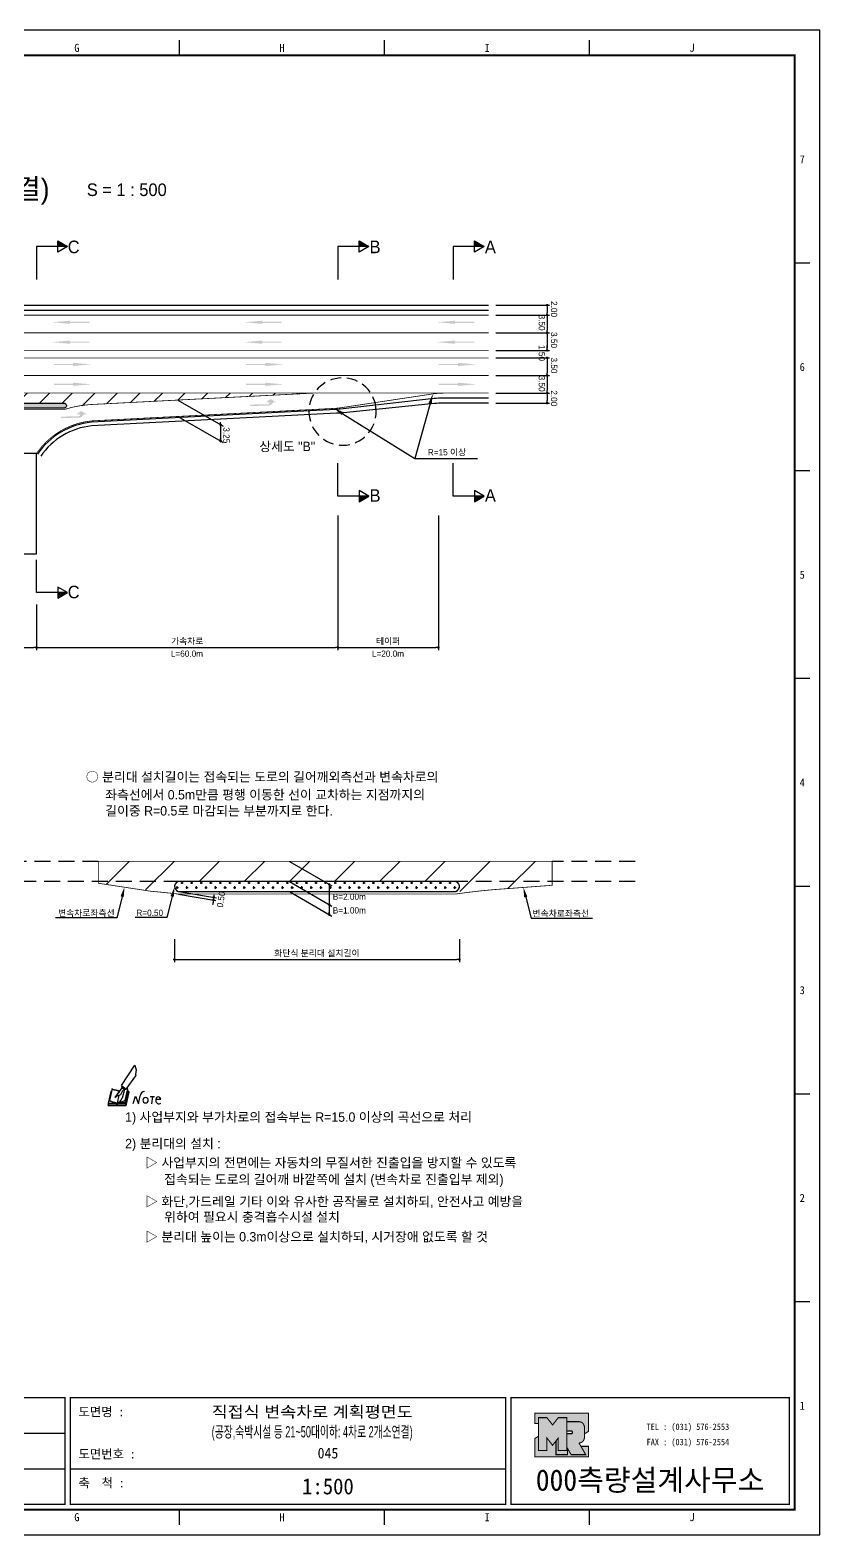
# Model space of a CAD drawing. Header units: millimetres. Extents: x 627 to 1050, y -33 to 266.
# Drawn here: x 893.1 to 1050.4, y -33.4 to 265.9 of the extents above; entities that cross this region are included whole.
import ezdxf
from ezdxf.enums import TextEntityAlignment as Align

# ---------------------------------------------------------------- set-up
doc = ezdxf.new("R2010")
doc.units = ezdxf.units.MM
doc.linetypes.add('HIDDEN', pattern=[9.525, 6.35, -3.175])
for name, color, linetype in [('CC-GSTR-0004', 4, 'Continuous'), ('CM-LANE-0030', 30, 'Continuous'), ('CZ-DIMT-0002', 7, 'Continuous'), ('CZ-LIN1-0007', 7, 'Continuous'), ('CZ-LIN2-0003', 3, 'Continuous'), ('CZ-LINE-0001', 7, 'Continuous'), ('CZ-TEXT-BOX0', 7, 'Continuous'), ('TITLE', 7, 'Continuous')]:
    doc.layers.add(name, color=color, linetype=linetype)
doc.styles.add('돋움', font='')
doc.styles.add('돋음체', font='')
doc.styles.get('돋움').set_extended_font_data('Dotum')
doc.styles.get('돋음체').set_extended_font_data('DotumChe')

# ---------------------------------------------------------------- blocks, each defined once
blk = doc.blocks.new('note')
for p, q in [((0.85, 3.5), (3.53, 7.57)), ((3.53, 7.57), (3.8, 6.64)), ((3.8, 6.64), (3.69, 5.72)), ((1, 3.1), (0.75, 2.77)), ((0.85, 3.5), (1.8, 2.79)), ((1, 3.4), (0.85, 3.21)), ((0.85, 3.21), (1.52, 2.71)), ((1.8, 2.79), (3.74, 5.46)), ((3.69, 5.72), (3.74, 5.46)), ((-1.24, 2.36), (-1.77, 0)), ((-1.77, 0), (1.77, 0)), ((-1.77, 0), (-1.77, -0.3)), ((-1.53, 0.52), (-1.55, 0.54)), ((-1.01, 2.9), (-1.53, 0.52)), ((-1.48, 0.48), (-1.53, 0.52)), ((-1.43, 0.44), (-1.48, 0.48)), ((-1.38, 0.41), (-1.43, 0.44)), ((-1.33, 0.4), (-1.38, 0.41)), ((-1.27, 0.37), (-1.33, 0.4)), ((-1.22, 0.35), (-1.27, 0.37)), ((-1.13, 2.36), (-1.24, 2.36)), ((-1.17, 0.33), (-1.22, 0.35)), ((-1.12, 0.32), (-1.17, 0.33)), ((-1.02, 0.25), (-1.12, 0.32)), ((-0.97, 0.22), (-1.02, 0.25)), ((-1, 2.9), (-1.01, 2.9)), ((-0.98, 2.85), (-1, 2.9)), ((-0.95, 2.8), (-0.98, 2.85)), ((-0.93, 0.21), (-0.97, 0.22)), ((-0.9, 2.75), (-0.95, 2.8)), ((-0.88, 0.19), (-0.93, 0.21)), ((-0.85, 2.72), (-0.9, 2.75)), ((-0.8, 0.18), (-0.88, 0.19)), ((-0.79, 2.69), (-0.85, 2.72)), ((-0.75, 0.17), (-0.8, 0.18)), ((-0.74, 2.68), (-0.79, 2.69)), ((-0.7, 0.16), (-0.75, 0.17)), ((-0.69, 2.65), (-0.74, 2.68)), ((-0.64, 0.15), (-0.7, 0.16)), ((-0.64, 2.65), (-0.69, 2.65)), ((-0.59, 2.63), (-0.64, 2.65)), ((-0.58, 0.14), (-0.64, 0.15)), ((-0.54, 2.62), (-0.59, 2.63)), ((-0.53, 0.13), (-0.58, 0.14)), ((-0.48, 2.61), (-0.54, 2.62)), ((-0.48, 0.12), (-0.53, 0.13)), ((-0.43, 2.61), (-0.48, 2.61)), ((-0.43, 0.11), (-0.48, 0.12)), ((0.75, 2.77), (-0.46, 1.16)), ((0.37, 2.24), (-0.46, 1.16)), ((-0.46, 1.16), (-0.08, 1.47)), ((-0.38, 2.59), (-0.43, 2.61)), ((-0.38, 0.08), (-0.43, 0.11)), ((-0.33, 2.59), (-0.38, 2.59)), ((-0.29, 0.06), (-0.38, 0.08)), ((-0.27, 2.58), (-0.33, 2.59)), ((-0.23, 0.05), (-0.29, 0.06)), ((-0.22, 2.57), (-0.27, 2.58)), ((-0.16, 0.04), (-0.23, 0.05)), ((-0.17, 2.56), (-0.22, 2.57)), ((-0.12, 2.55), (-0.17, 2.56)), ((-0.11, 0.03), (-0.16, 0.04)), ((-0.07, 2.53), (-0.12, 2.55)), ((-0.04, 0.02), (-0.11, 0.03)), ((-0.08, 1.47), (0.72, 1.75)), ((-0.01, 2.51), (-0.07, 2.53)), ((-0.05, -0.3), (-0.05, 0)), ((0, 0), (-0.04, 0.02)), ((0.04, 2.5), (-0.01, 2.51)), ((0.37, 1.63), (0, 0)), ((0, 0), (1.6, 0.53)), ((0, 0), (1.65, 0.18)), ((0, 0.01), (0.06, 0.04)), ((0, -0.3), (0, 0)), ((0.09, 2.48), (0.04, 2.5)), ((0.05, -0.3), (0.05, 0)), ((0.06, 0.04), (0.11, 0.07)), ((0.14, 2.48), (0.09, 2.48)), ((0.11, 0.07), (0.16, 0.09)), ((0.2, 2.47), (0.14, 2.48)), ((0.16, 0.09), (0.21, 0.12)), ((0.26, 2.43), (0.18, 2.46)), ((0.21, 0.12), (0.27, 0.14)), ((0.34, 2.4), (0.26, 2.43)), ((0.27, 0.14), (0.36, 0.19)), ((0.45, 2.37), (0.34, 2.4)), ((0.36, 0.19), (0.41, 0.22)), ((0.41, 0.22), (0.46, 0.27)), ((0.46, 0.27), (0.51, 0.3)), ((0.51, 0.3), (0.56, 0.34)), ((0.56, 0.34), (0.6, 0.4)), ((0.6, 0.4), (0.64, 0.45)), ((0.64, 0.45), (0.67, 0.51)), ((0.67, 0.51), (0.74, 0.58)), ((0.72, 1.75), (1.16, 2.53)), ((0.74, 0.58), (0.79, 0.63)), ((0.79, 0.63), (0.83, 0.68)), ((0.83, 0.68), (0.86, 0.73)), ((0.86, 0.73), (0.89, 0.79)), ((0.89, 0.84), (0.92, 0.89)), ((0.89, 0.79), (0.89, 0.84)), ((0.92, 0.89), (0.96, 0.95)), ((0.96, 0.95), (1.01, 0.97)), ((1.47, 2.74), (1.01, 0.97)), ((1.16, 2.53), (1.37, 2.82)), ((2.13, 2.84), (1.44, 2.63)), ((1.52, 2.71), (1.66, 2.9)), ((1.6, 0.53), (2.13, 2.84)), ((1.65, 0.18), (2.19, 2.48)), ((1.77, 0), (2.3, 2.36)), ((1.77, -0.3), (2.3, 2.07)), ((1.77, -0.38), (2.3, 1.99)), ((1.77, -0.44), (2.3, 1.93)), ((1.77, 0), (1.77, -0.3)), ((2.19, 2.48), (2.04, 2.47)), ((2.3, 2.36), (2.16, 2.36)), ((2.3, 2.36), (2.3, 2.07)), ((3.21, -0.08), (3.68, 1.4)), ((3.68, 1.4), (4.26, -0.14)), ((4.26, -0.14), (4.56, 1.44)), ((6.55, 1.34), (7.46, 1.34)), ((7.01, 1.34), (6.87, -0.11)), ((7.71, 0.77), (7.71, 0.55)), ((7.71, 0.77), (8.67, 0.77)), ((-1.77, -0.3), (1.77, -0.3)), ((-1.77, -0.43), (-1.77, -0.3)), ((-1.77, -0.37), (1.77, -0.37)), ((-1.77, -0.43), (1.77, -0.43))]:
    blk.add_line(p, q)
for centre, major_axis, start_param, end_param in [((0.4, 2.31), (0.0702, 0.0702), 3.283946, 6.425539), ((5.68, 1.23), (-0.806, 0.806), -0.591174, 0.597824), ((5.66, 0.58), (-0.378, 0.378), 3.926991, 10.210176), ((8.3, 0.49), (0.422, 0.422), 2.265602, 4.634911), ((8.19, 0.77), (-0.342, 0.342), 3.926991, 7.068583)]:
    blk.add_ellipse(centre, major_axis=major_axis, ratio=1, start_param=start_param, end_param=end_param)
blk = doc.blocks.new('_Dot')
at = {"color": 0, "linetype": 'ByBlock', "lineweight": -2}
blk.add_line((-0.5, 0), (-1, 0), dxfattribs=at)
at = {"color": 0, "linetype": 'ByBlock', "const_width": 0.5}
blk.add_lwpolyline([(-0.25, 0, 1), (0.25, 0, 1)], format="xyb", close=True, dxfattribs=at)

msp = doc.modelspace()

# ---------------------------------------------------------------- hatches: boundary and pattern name
at = {"layer": 'CM-LANE-0030'}
h = msp.add_hatch(dxfattribs=at)
h.set_pattern_fill('ANSI31', color=256, style=0)
h.set_pattern_definition([(45, (-356.1672, -22.2704), (-2.245064, 2.245064), [])])
h.paths.add_polyline_path([(727.3, 193.71), (744.87, 192.1, -0.062108), (749.17, 190.71), (750.29, 190.71, 0.001633), (750.18, 190.77, -0.783474), (750.41, 191.71), (899.88, 191.71, -0.830663), (900.06, 190.75, 0.001236), (899.98, 190.71), (901.49, 190.71, -0.050333), (905.09, 191.43), (949.5, 193.71)])
at = {"layer": 'CZ-LIN1-0007'}
for points in [[(901.1, 208.12), (901.1, 207.9), (904.93, 207.9), (904.93, 207.69), (901.1, 207.69), (901.1, 207.48), (897.45, 207.8)], [(939.38, 208.12), (939.38, 207.9), (943.2, 207.9), (943.2, 207.69), (939.38, 207.69), (939.38, 207.48), (935.73, 207.8)], [(977.74, 208.12), (977.74, 207.9), (981.56, 207.9), (981.56, 207.69), (977.74, 207.69), (977.74, 207.48), (974.09, 207.8)], [(901.1, 204.16), (901.1, 203.95), (904.93, 203.95), (904.93, 203.73), (901.1, 203.73), (901.1, 203.52), (897.45, 203.84)], [(939.38, 204.16), (939.38, 203.95), (943.2, 203.95), (943.2, 203.73), (939.38, 203.73), (939.38, 203.52), (935.73, 203.84)], [(977.74, 204.16), (977.74, 203.95), (981.56, 203.95), (981.56, 203.73), (977.74, 203.73), (977.74, 203.52), (974.09, 203.84)], [(901.71, 199.74), (901.71, 199.53), (897.89, 199.53), (897.89, 199.31), (901.71, 199.31), (901.71, 199.1), (905.36, 199.42)], [(939.98, 199.74), (939.98, 199.53), (936.16, 199.53), (936.16, 199.31), (939.98, 199.31), (939.98, 199.1), (943.63, 199.42)], [(978.35, 199.74), (978.35, 199.53), (974.52, 199.53), (974.52, 199.31), (978.35, 199.31), (978.35, 199.1), (982, 199.42)], [(901.71, 195.78), (901.71, 195.57), (897.89, 195.57), (897.89, 195.35), (901.71, 195.35), (901.71, 195.14), (905.36, 195.46)], [(939.98, 195.78), (939.98, 195.57), (936.16, 195.57), (936.16, 195.35), (939.98, 195.35), (939.98, 195.14), (943.63, 195.46)], [(978.35, 195.78), (978.35, 195.57), (974.52, 195.57), (974.52, 195.35), (978.35, 195.35), (978.35, 195.14), (982, 195.46)], [(940.54, 191.19, 0.267976), (941.56, 191.87), (942.19, 191.87), (941.02, 192.53), (940.08, 191.88), (940.77, 191.88, -0.504994), (940.46, 191.46), (937, 191.44), (937, 191.17)], [(902.83, 188.8, 0.267976), (903.85, 189.49), (904.48, 189.49), (903.31, 190.14), (902.37, 189.49), (903.06, 189.49, -0.504994), (902.75, 189.07), (899.29, 189.05), (899.29, 188.78)]]:
    msp.add_hatch(color=256, dxfattribs=at).paths.add_polyline_path(points)
at = {"layer": 'CZ-LIN2-0003'}
h = msp.add_hatch(dxfattribs=at)
h.set_pattern_fill('CROSS', color=256, scale=0.075, style=0)
h.set_pattern_definition([(0, (-356.1672, -22.27044), (0.47625, 0.47625), [0.238125, -0.714375]), (90, (-356.04813, -22.3895), (-0.47625, 0.47625), [0.238125, -0.714375])])
h.paths.add_polyline_path([(899.88, 191.71), (750.41, 191.71, 0.783474), (750.18, 190.77, -0.001633), (750.29, 190.71), (899.98, 190.71, -0.001236), (900.06, 190.75, 0.830663)])
h = msp.add_hatch(dxfattribs=at)
h.set_pattern_fill('CROSS', color=256, scale=0.15, style=0)
h.set_pattern_definition([(0, (-1420.925, 550.6426), (0.9525, 0.9525), [0.47625, -1.42875]), (90, (-1420.68685, 550.4045), (-0.9525, 0.9525), [0.47625, -1.42875])])
h.paths.add_polyline_path([(922.92, 96.54, 0.868933), (922.64, 94.58, -0.000934), (922.78, 94.54), (977.78, 94.54, -0.000934), (977.91, 94.58, 0.868933), (977.63, 96.54)])
at = {"layer": 'CZ-LINE-0001'}
for points in [[(898.67, 223.98), (898.67, 222.88), (900.58, 222.88)], [(958.67, 223.98), (958.67, 222.88), (960.58, 222.88)], [(981.63, 223.98), (981.63, 222.88), (983.54, 222.88)], [(960.58, 173.21), (958.67, 173.21), (958.67, 172.11)], [(983.54, 173.21), (981.63, 173.21), (981.63, 172.11)], [(900.58, 154.01), (898.67, 154.01), (898.67, 152.91)]]:
    msp.add_hatch(color=256, dxfattribs=at).paths.add_polyline_path(points)
at = {"layer": 'TITLE', "ltscale": 150}
h = msp.add_hatch(color=8, dxfattribs=at)
edge = h.paths.add_edge_path()
edge.add_line((1004.31, -9.21), (993.64, -9.21))
edge.add_line((993.64, -9.21), (993.64, -11.29))
edge.add_line((993.64, -11.29), (994.35, -11.29))
edge.add_line((994.35, -11.29), (994.35, -10.12))
edge.add_line((994.35, -10.12), (996.04, -10.12))
edge.add_line((996.04, -10.12), (997.17, -11.57))
edge.add_line((997.17, -11.57), (998.3, -10.12))
edge.add_line((998.3, -10.12), (999.99, -10.12))
edge.add_line((999.99, -10.12), (999.99, -10.92))
edge.add_line((999.99, -10.92), (1002.43, -10.92))
edge.add_arc((1002.43, -11.99), 1.07, 0, 90, ccw=False)
edge.add_line((1003.5, -11.99), (1003.5, -13.35))
edge.add_line((1003.5, -13.35), (1004.31, -12.85))
edge.add_line((1004.31, -12.85), (1004.31, -9.21))
h.paths.add_polyline_path([(997.85, -14.74), (997.17, -15.62), (996.04, -14.17), (996.04, -16.68), (994.35, -16.68), (994.35, -13.83), (993.64, -14.27), (993.64, -17.9), (1004.31, -17.9), (1004.31, -15.82), (1002.81, -15.82), (1003.77, -17.48), (1000.86, -17.48), (1000.16, -16.27), (1000.16, -17.48), (997.85, -17.48)])
msp.add_hatch(color=5, dxfattribs=at).paths.add_polyline_path([(999.99, -10.12), (998.3, -10.12), (997.17, -11.57), (996.04, -10.12), (994.35, -10.12), (994.35, -16.68), (996.04, -16.68), (996.04, -14.17), (997.17, -15.62), (998.3, -14.17), (998.3, -16.68), (999.99, -16.68)])
h = msp.add_hatch(color=161, dxfattribs=at)
edge = h.paths.add_edge_path()
edge.add_arc((1002.43, -11.99), 1.07, 360, 450)
edge.add_line((1002.43, -10.92), (999.99, -10.92))
edge.add_line((999.99, -10.92), (999.99, -12.77))
edge.add_line((999.99, -12.77), (1000.98, -12.77))
edge.add_arc((1000.98, -12.88), 0.113, 0, 90, ccw=False)
edge.add_line((1001.1, -12.88), (1001.1, -13.19))
edge.add_arc((1000.98, -13.19), 0.113, 270, 360, ccw=False)
edge.add_line((1000.98, -13.31), (999.99, -13.31))
edge.add_line((999.99, -13.31), (999.99, -16.68))
edge.add_line((999.99, -16.68), (998.3, -16.68))
edge.add_line((998.3, -16.68), (998.3, -14.17))
edge.add_line((998.3, -14.17), (997.85, -14.74))
edge.add_line((997.85, -14.74), (997.85, -17.48))
edge.add_line((997.85, -17.48), (1000.16, -17.48))
edge.add_line((1000.16, -17.48), (1000.16, -16.27))
edge.add_line((1000.16, -16.27), (1000.86, -17.48))
edge.add_line((1000.86, -17.48), (1003.77, -17.48))
edge.add_line((1003.77, -17.48), (1002.43, -15.16))
edge.add_arc((1002.43, -14.09), 1.07, 270, 360)
edge.add_line((1003.5, -14.09), (1003.5, -11.99))

# ---------------------------------------------------------------- linework, layer by layer
at = {"color": 0, "linetype": 'ByBlock', "lineweight": -2}
for p, q in [((996.08, 210.96), (996.08, 210.71)), ((996.08, 209.46), (996.08, 209.71)), ((996.08, 208.96), (996.08, 208.71)), ((996.08, 205.96), (996.08, 206.21)), ((996.08, 205.46), (996.08, 205.21)), ((996.08, 202.46), (996.08, 202.71)), ((996.08, 202.46), (996.08, 202.71)), ((996.08, 200.46), (996.08, 200.21)), ((996.08, 200.46), (996.08, 200.21)), ((996.08, 197.46), (996.08, 197.71)), ((996.08, 196.96), (996.08, 196.71)), ((996.08, 193.96), (996.08, 194.21)), ((996.08, 193.46), (996.08, 193.21)), ((996.08, 191.96), (996.08, 192.21)), ((931.09, 187.67), (931.09, 187.92)), ((931.09, 187.17), (931.09, 186.92)), ((931.09, 184.42), (931.09, 184.67)), ((929.78, 93.63), (929.82, 93.87)), ((952.71, 95.71), (952.71, 95.46)), ((929.61, 92.64), (929.57, 92.39)), ((952.71, 91.71), (952.71, 91.46)), ((952.71, 90.21), (952.71, 90.46))]:
    msp.add_line(p, q, dxfattribs=at)
at = {"color": 0, "linetype": 'ByBlock', "const_width": 0.25}
for points in [[(996.08, 211.09, 1), (996.08, 211.34, 1)], [(996.08, 209.34, 1), (996.08, 209.09, 1)], [(996.08, 209.09, 1), (996.08, 209.34, 1)], [(996.08, 205.84, 1), (996.08, 205.59, 1)], [(996.08, 205.59, 1), (996.08, 205.84, 1)], [(996.08, 202.34, 1), (996.08, 202.09, 1)], [(996.08, 202.34, 1), (996.08, 202.09, 1)], [(996.08, 200.59, 1), (996.08, 200.84, 1)], [(996.08, 200.59, 1), (996.08, 200.84, 1)], [(996.08, 197.34, 1), (996.08, 197.09, 1)], [(996.08, 197.09, 1), (996.08, 197.34, 1)], [(996.08, 193.59, 1), (996.08, 193.84, 1)], [(996.08, 193.84, 1), (996.08, 193.59, 1)], [(996.08, 191.84, 1), (996.08, 191.59, 1)], [(931.09, 187.3, 1), (931.09, 187.55, 1)], [(931.09, 187.55, 1), (931.09, 187.3, 1)], [(931.09, 184.3, 1), (931.09, 184.05, 1)], [(952.71, 95.83, 1), (952.71, 96.08, 1)], [(929.63, 92.76, 1), (929.67, 93.01, 1)], [(929.76, 93.5, 1), (929.71, 93.26, 1)], [(952.71, 91.83, 1), (952.71, 92.08, 1)], [(952.71, 90.08, 1), (952.71, 89.83, 1)]]:
    msp.add_lwpolyline(points, format="xyb", close=True, dxfattribs=at)
at = {"layer": 'CC-GSTR-0004'}
for points in [[(704.43, 211.21), (984.43, 211.21)], [(704.43, 210.21), (984.43, 210.21)]]:
    msp.add_lwpolyline(points, dxfattribs=at)
for points in [[(984.43, 192.71), (975.28, 192.71, 0.028028), (973.6, 192.62), (954.9, 190.51), (954.9, 190.51, -0.015157), (953.99, 190.44), (953.99, 190.44), (905.35, 187.93, 0.221504), (894.64, 181.57)], [(984.43, 191.71), (975.18, 191.71, 0.02497), (973.69, 191.64), (954.85, 189.75, -0.0121), (954.12, 189.69), (905.41, 187.19, 0.221166), (895.26, 181.15)]]:
    msp.add_lwpolyline(points, format="xyb", dxfattribs=at)
at = {"layer": 'CM-LANE-0030'}
for p, q in [((908.29, 95.98), (912.85, 100.54)), ((916.15, 94.86), (921.83, 100.54)), ((926.81, 96.54), (930.81, 100.54)), ((935.79, 96.54), (939.79, 100.54)), ((944.77, 96.54), (948.77, 100.54)), ((953.75, 96.54), (957.75, 100.54)), ((962.73, 96.54), (966.73, 100.54)), ((971.71, 96.54), (975.71, 100.54)), ((978.69, 94.54), (984.69, 100.54)), ((988.27, 95.14), (993.67, 100.54))]:
    msp.add_line(p, q, dxfattribs=at)
at = {"layer": 'CM-LANE-0030', "const_width": 0.15}
for points in [[(704.43, 202.21), (984.43, 202.21)], [(704.43, 200.71), (984.43, 200.71)]]:
    msp.add_lwpolyline(points, dxfattribs=at)
for points in [[(744.87, 192.1), (727.3, 193.71), (949.5, 193.71), (905.09, 191.43, 0.059897), (899.98, 190.46), (750.29, 190.46, 0.073871)], [(997.08, 100.54), (997.08, 95.79), (985.62, 94.94, 0.016429), (977.78, 94.04), (922.78, 94.04, 0.006448), (917.18, 94.61), (906.73, 96.2), (906.73, 100.54)]]:
    msp.add_lwpolyline(points, format="xyb", close=True, dxfattribs=at)
at = {"layer": 'CZ-LIN1-0007', "const_width": 0.15}
msp.add_lwpolyline([(704.43, 209.21), (984.43, 209.21)], dxfattribs=at)
at = {"layer": 'CZ-LIN1-0007', "linetype": 'HIDDEN', "const_width": 0.15}
for points in [[(704.43, 205.71), (984.43, 205.71)], [(704.43, 197.21), (984.43, 197.21)], [(949.5, 193.71), (975.55, 193.71)]]:
    msp.add_lwpolyline(points, dxfattribs=at)
at = {"layer": 'CZ-LIN1-0007', "const_width": 0.15}
msp.add_lwpolyline([(984.43, 193.71), (975.55, 193.71, 0.03724), (973.33, 193.55), (955.16, 190.82), (955.16, 190.82, -0.024362), (953.7, 190.67), (953.7, 190.67), (905.33, 188.18), (905.33, 188.18, 0.22161), (894.43, 181.71)], format="xyb", dxfattribs=at)
at = {"layer": 'CZ-LIN2-0003'}
for points in [[(750.18, 190.77, -0.783474), (750.41, 191.71), (899.88, 191.71, -0.830663), (900.06, 190.75, 0.001236), (899.98, 190.71), (750.29, 190.71, 0.001633)], [(977.78, 94.54, -0.000934), (977.91, 94.58, 0.868933), (977.63, 96.54), (922.92, 96.54, 0.868933), (922.64, 94.58, -0.000934), (922.78, 94.54)]]:
    msp.add_lwpolyline(points, format="xyb", close=True, dxfattribs=at)
msp.add_lwpolyline([(894.43, 181.71), (864.43, 181.71), (864.43, 161.71), (894.43, 161.71)], close=True, dxfattribs=at)
at = {"layer": 'CZ-LINE-0001'}
for p, q in [((900.58, 222.88), (894.43, 222.88)), ((894.43, 222.88), (894.43, 216.34)), ((898.67, 221.78), (898.67, 223.98)), ((898.67, 223.98), (900.58, 222.88)), ((900.58, 222.88), (898.67, 221.78)), ((960.58, 222.88), (954.43, 222.88)), ((954.43, 222.88), (954.43, 216.34)), ((958.67, 221.78), (958.67, 223.98)), ((958.67, 223.98), (960.58, 222.88)), ((960.58, 222.88), (958.67, 221.78)), ((983.54, 222.88), (977.39, 222.88)), ((977.39, 222.88), (977.39, 216.34)), ((981.63, 221.78), (981.63, 223.98)), ((981.63, 223.98), (983.54, 222.88)), ((983.54, 222.88), (981.63, 221.78)), ((985.86, 211.21), (996.58, 211.21)), ((996.08, 210.71), (996.08, 209.71)), ((985.86, 209.21), (996.58, 209.21)), ((985.86, 209.21), (996.58, 209.21)), ((996.08, 208.71), (996.08, 206.21)), ((985.86, 205.71), (996.58, 205.71)), ((985.86, 205.71), (996.58, 205.71)), ((996.08, 205.21), (996.08, 202.71)), ((985.86, 202.21), (996.58, 202.21)), ((985.86, 202.21), (996.58, 202.21)), ((985.86, 200.71), (996.58, 200.71)), ((985.86, 200.71), (996.58, 200.71)), ((996.08, 202.71), (996.08, 203.21)), ((996.08, 200.21), (996.08, 197.71)), ((996.08, 200.21), (996.08, 199.71)), ((985.86, 197.21), (996.58, 197.21)), ((985.86, 197.21), (996.58, 197.21)), ((996.08, 196.71), (996.08, 194.21)), ((922.59, 192.33), (931.59, 187.13)), ((985.86, 193.71), (996.58, 193.71)), ((985.86, 193.71), (996.58, 193.71)), ((985.86, 191.71), (996.58, 191.71)), ((996.08, 193.21), (996.08, 192.21)), ((922.59, 189.08), (931.59, 183.88)), ((931.09, 186.92), (931.09, 183.92)), ((954.43, 173.21), (954.43, 179.75)), ((969.73, 180.68), (982.23, 180.68)), ((977.39, 173.21), (977.39, 179.75)), ((960.58, 173.21), (958.67, 174.31)), ((958.67, 174.31), (958.67, 172.11)), ((983.54, 173.21), (981.63, 174.31)), ((981.63, 174.31), (981.63, 172.11)), ((960.58, 173.21), (954.43, 173.21)), ((958.67, 172.11), (960.58, 173.21)), ((983.54, 173.21), (977.39, 173.21)), ((981.63, 172.11), (983.54, 173.21)), ((954.43, 169.38), (954.43, 142.6)), ((954.43, 169.38), (954.43, 142.6)), ((974.43, 169.38), (974.43, 142.6)), ((894.43, 154.01), (894.43, 160.55)), ((900.58, 154.01), (894.43, 154.01)), ((900.58, 154.01), (898.67, 155.11)), ((898.67, 155.11), (898.67, 152.91)), ((898.67, 152.91), (900.58, 154.01)), ((894.43, 151.65), (894.43, 142.6)), ((894.43, 151.65), (894.43, 142.6)), ((864.93, 143.1), (893.93, 143.1)), ((894.93, 143.1), (953.93, 143.1)), ((954.93, 143.1), (973.93, 143.1)), ((944.77, 100.54), (953.21, 95.67)), ((944.77, 96.54), (953.21, 91.67)), ((952.71, 95.96), (952.71, 89.96)), ((922.69, 94.05), (930.15, 92.8)), ((922.78, 94.54), (930.23, 93.3)), ((944.77, 94.54), (953.21, 89.67)), ((929.57, 92.39), (929.49, 91.9)), ((921.87, 85.06), (921.87, 80.52)), ((978.63, 85.06), (978.63, 80.52)), ((922.37, 81.02), (978.13, 81.02))]:
    msp.add_line(p, q, dxfattribs=at)
at = {"layer": 'CZ-LINE-0001', "linetype": 'HIDDEN', "ltscale": 0.35}
msp.add_line((962.01, 190.83), (962.01, 190.83), dxfattribs=at)
at = {"layer": 'CZ-LINE-0001', "linetype": 'HIDDEN', "ltscale": 0.5}
for p, q in [((906.73, 100.54), (890.2, 100.54)), ((1013.61, 100.54), (997.08, 100.54)), ((922.92, 96.54), (890.2, 96.54)), ((1013.61, 96.54), (977.63, 96.54))]:
    msp.add_line(p, q, dxfattribs=at)
at = {"layer": 'CZ-LINE-0001'}
for points in [[(972.79, 191.62), (969.73, 180.68)], [(955.4, 189.62), (969.73, 180.68)], [(911.47, 93.52), (910.42, 89.34), (898.19, 89.34)], [(921.43, 93.56), (920.38, 89.38), (914.04, 89.38)]]:
    msp.add_lwpolyline(points, dxfattribs=at)
at = {"layer": 'CZ-LINE-0001', "extrusion": (0, 0, -1)}
msp.add_lwpolyline([(-991.84, 93.43), (-992.89, 89.25), (-1005.12, 89.25)], dxfattribs=at)
at = {"layer": 'CZ-LINE-0001', "linetype": 'HIDDEN', "ltscale": 0.35}
msp.add_arc((955.36, 190.04), 6.7, 6.7667, 6.749, dxfattribs=at)
at = {"layer": 'CZ-LINE-0001'}
for points in [[(972.47, 191.71), (973.33, 193.55), (973.11, 191.53)], [(955.22, 189.33), (953.7, 190.67), (955.58, 189.9)], [(911.15, 93.6), (911.96, 95.46), (911.79, 93.44)], [(921.11, 93.64), (921.92, 95.5), (921.75, 93.47)]]:
    msp.add_solid(points, dxfattribs=at)
at = {"layer": 'CZ-LINE-0001', "extrusion": (0, 0, -1)}
msp.add_solid([(-992.16, 93.51), (-991.35, 95.37), (-991.52, 93.35)], dxfattribs=at)
at = {"layer": 'TITLE', "color": 7, "linetype": 'Continuous'}
for p, q in [((922.88, 260.89), (922.88, 263.91)), ((963.71, 260.89), (963.71, 263.91)), ((1004.53, 260.89), (1004.53, 263.91)), ((1048.38, 219.56), (1045.36, 219.56)), ((1048.38, 178.23), (1045.36, 178.23)), ((1048.38, 136.9), (1045.36, 136.9)), ((1048.38, 95.58), (1045.36, 95.58)), ((1048.38, 54.25), (1045.36, 54.25)), ((1048.38, 12.92), (1045.36, 12.92)), ((922.88, -31.43), (922.88, -28.41)), ((963.71, -31.43), (963.71, -28.41)), ((1004.53, -31.43), (1004.53, -28.41))]:
    msp.add_line(p, q, dxfattribs=at)
at = {"layer": 'TITLE', "ltscale": 150}
for p, q in [((813.51, -13.2), (900.12, -13.2)), ((813.51, -20.28), (900.12, -20.28)), ((901.19, -20.28), (987.8, -20.28))]:
    msp.add_line(p, q, dxfattribs=at)
at = {"layer": 'TITLE'}
msp.add_line((1045.47, -28.41), (636.61, -28.41), dxfattribs=at)
msp.add_lwpolyline([(627.03, -33.45), (1050.39, -33.45), (1050.39, 265.93), (627.03, 265.93)], close=True, dxfattribs=at)
at = {"layer": 'TITLE', "linetype": 'Continuous', "const_width": 0.403}
msp.add_lwpolyline([(637.11, -28.41), (637.11, 260.89), (1045.36, 260.89), (1045.36, -28.41)], close=True, dxfattribs=at)
at = {"layer": 'TITLE', "ltscale": 150}
for points, const_width in [([(900.12, -27.35), (813.51, -27.35), (813.51, -6.13), (900.12, -6.13)], 0.265), ([(901.19, -6.13), (987.8, -6.13), (987.8, -27.35), (901.19, -27.35)], 0.265), ([(1044.3, -6.13), (1044.3, -27.35), (988.86, -27.35), (988.86, -6.13), (1044.3, -6.13)], 0.265), ([(999.99, -10.12), (998.3, -10.12), (997.17, -11.57), (996.04, -10.12), (994.35, -10.12), (994.35, -16.68), (996.04, -16.68), (996.04, -14.17), (997.17, -15.62), (998.3, -14.17), (998.3, -16.68), (999.99, -16.68)], 0.212), ([(997.85, -14.74), (997.17, -15.62), (996.04, -14.17), (996.04, -16.68), (994.35, -16.68), (994.35, -13.83), (993.64, -14.27), (993.64, -17.9), (1004.31, -17.9), (1004.31, -15.82), (1002.81, -15.82), (1003.77, -17.48), (1000.86, -17.48), (1000.16, -16.27), (1000.16, -17.48), (997.85, -17.48)], 0.212)]:
    msp.add_lwpolyline(points, close=True, dxfattribs=dict(at, const_width=const_width))
at = {"layer": 'TITLE', "ltscale": 150, "const_width": 0.212}
for points in [[(1004.31, -9.21), (993.64, -9.21), (993.64, -11.29), (994.35, -11.29), (994.35, -10.12), (996.04, -10.12), (997.17, -11.57), (998.3, -10.12), (999.99, -10.12), (999.99, -10.92), (1002.43, -10.92, -0.414214), (1003.5, -11.99), (1003.5, -13.35), (1004.31, -12.85)], [(1003.5, -11.99, 0.414214), (1002.43, -10.92), (999.99, -10.92), (999.99, -12.77), (1000.98, -12.77, -0.414214), (1001.1, -12.88), (1001.1, -13.19, -0.414214), (1000.98, -13.31), (999.99, -13.31), (999.99, -16.68), (998.3, -16.68), (998.3, -14.17), (997.85, -14.74), (997.85, -17.48), (1000.16, -17.48), (1000.16, -16.27), (1000.86, -17.48), (1003.77, -17.48), (1002.43, -15.16, 0.414214), (1003.5, -14.09)]]:
    msp.add_lwpolyline(points, format="xyb", close=True, dxfattribs=at)

# ---------------------------------------------------------------- block references
at = {"layer": 'CZ-LINE-0001', "xscale": 0.5, "yscale": 0.5, "zscale": 0.5}
for p in [(894.43, 143.1), (954.43, 143.1), (974.43, 143.1), (978.63, 81.02)]:
    msp.add_blockref('_Dot', p, dxfattribs=at)
at = {"layer": 'CZ-LINE-0001', "xscale": 0.5, "yscale": 0.5, "zscale": 0.5, "rotation": 180}
for p in [(894.43, 143.1), (954.43, 143.1), (921.87, 81.02)]:
    msp.add_blockref('_Dot', p, dxfattribs=at)
at = {"layer": 'CZ-TEXT-BOX0'}
msp.add_blockref('note', (910.48, 52.44), dxfattribs=at)

# ---------------------------------------------------------------- texts
at = {"layer": 'CZ-DIMT-0002', "style": '돋움'}
for s, height, p in [('C', 2.5, (901.83, 222.8)), ('B', 2.5, (961.83, 222.8)), ('A', 2.5, (984.79, 222.8)), ('상세도 "B"', 1.875, (944.34, 183.1)), ('R=15 이상', 1.25, (976.15, 181.94)), ('B', 2.5, (961.83, 173.34)), ('A', 2.5, (984.79, 173.34)), ('C', 2.5, (901.83, 154.14)), ('L=60.0m', 1.25, (924.38, 141.87)), ('L=20.0m', 1.25, (964.4, 141.87))]:
    msp.add_text(s, height=height, dxfattribs=at).set_placement(p, align=Align.MIDDLE_CENTER)
for s, p in [('2.00', (996.84, 212.02)), ('3.50', (994.41, 209.33)), ('3.50', (996.84, 205.86)), ('1.50', (994.41, 203.28)), ('3.50', (996.84, 200.8)), ('3.50', (994.41, 197.19)), ('2.00', (996.84, 194.27))]:
    msp.add_text(s, height=1.25, rotation=270, dxfattribs=at).set_placement(p)
for s, p in [('○ 분리대 설치길이는 접속되는 도로의 길어깨외측선과 변속차로의', (904.26, 117.37)), ('좌측선에서 0.5m만큼 평행 이동한 선이 교차하는 지점까지의', (908.11, 113.81)), ('길이중 R=0.5로 마감되는 부분까지로 한다.', (908.11, 110.61)), ('1) 사업부지와 부가차로의 접속부는 R=15.0 이상의 곡선으로 처리', (912.08, 49.68)), ('2) 분리대의 설치 :', (912.08, 44.41)), ('▷ 사업부지의 전면에는 자동차의 무질서한 진출입을 방지할 수 있도록', (916.06, 40.61)), ('접속되는 도로의 길어깨 바깥쪽에 설치 (변속차로 진출입부 제외)', (919.84, 37.29)), ('▷ 화단,가드레일 기타 이와 유사한 공작물로 설치하되, 안전사고 예방을', (916.06, 32.89)), ('위하여 필요시 충격흡수시설 설치', (919.84, 29.82)), ('▷ 분리대 높이는 0.3m이상으로 설치하되, 시거장애 없도록 할 것', (916.06, 25.87))]:
    msp.add_text(s, height=1.875, dxfattribs=at).set_placement(p, align=Align.MIDDLE_LEFT)
for s, p in [('B=2.00m', (953.41, 92.9)), ('변속차로좌측선', (898.72, 89.65)), ('R=0.50', (914.31, 89.69)), ('B=1.00m', (953.41, 90.18)), ('변속차로좌측선', (993.17, 89.56))]:
    msp.add_text(s, height=1.25, dxfattribs=at).set_placement(p)
at = {"layer": 'CZ-DIMT-0002', "char_height": 1.25, "attachment_point": 5, "style": '돋움'}
for s, insert, rotation in [('3.25', (932.24, 185.32), 270), ('\\A1;0.50', (931.16, 92.98), 80.5236)]:
    msp.add_mtext(s, dxfattribs=dict(at, insert=insert, rotation=rotation))
at = {"layer": 'CZ-LINE-0001', "char_height": 1.25, "attachment_point": 5, "style": '돋움'}
for s, insert in [('\\A1;가속차로', (924.43, 144.3)), ('\\A1;테이퍼', (964.43, 144.3)), ('\\A1;화단식 분리대 설치길이', (950.25, 82.21))]:
    msp.add_mtext(s, dxfattribs=dict(at, insert=insert))
at = {"layer": 'TITLE', "color": 3, "linetype": 'Continuous', "style": '돋음체'}
for s, p in [('G', (902.47, 262.4)), ('H', (943.3, 262.4)), ('I', (984.12, 262.4)), ('J', (1024.94, 262.4)), ('7', (1046.87, 240.23)), ('6', (1046.87, 198.9)), ('5', (1046.87, 157.57)), ('4', (1046.87, 116.25)), ('3', (1046.87, 74.92)), ('2', (1046.87, 33.59)), ('1', (1046.87, -7.74)), ('G', (902.47, -29.92)), ('H', (943.3, -29.92)), ('I', (984.12, -29.92)), ('J', (1024.94, -29.92))]:
    msp.add_text(s, height=1.59, dxfattribs=at).set_placement(p, align=Align.MIDDLE)
at = {"layer": 'TITLE', "style": '돋움'}
msp.add_text('(공장,숙박시설 등 21~50대이하: 4차로 2개소연결)', height=4, dxfattribs=at).set_placement((840.49, 234.38), align=Align.MIDDLE_CENTER)
msp.add_text('S = 1 : 500', height=2.5, dxfattribs=at).set_placement((904.44, 234.17), align=Align.MIDDLE_LEFT)
at = {"layer": 'TITLE', "style": '돋음체'}
for s, p in [('도면명 :', (902.78, -9.84)), ('도면번호 :', (902.78, -18.24)), ('축  척 :', (902.78, -23.99))]:
    msp.add_text(s, height=1.804, dxfattribs=at).set_placement(p)
at = {"layer": 'TITLE', "style": '돋움'}
for s, width, p, p2 in [('직접식 변속차로 계획평면도', 1.010039, (929.31, -10.1), (969.31, -10.1)), ('(공장,숙박시설 등 21~50대이하: 4차로 2개소연결)', 0.554146, (929.31, -14.05), (969.31, -14.05))]:
    msp.add_text(s, height=2.25, dxfattribs=dict(at, width=width)).set_placement(p, p2, align=Align.FIT)
at = {"layer": 'TITLE', "color": 180, "style": '돋음체'}
for s, p in [('TEL : (031) 576-2553', (1015.88, -12.57)), ('FAX : (031) 576-2554', (1015.88, -15.6))]:
    msp.add_text(s, height=1.2733, dxfattribs=at).set_placement(p)
at = {"layer": 'TITLE', "linetype": 'Continuous', "style": '돋음체'}
for s, height, p in [('045', 2.122, (952.45, -17.18)), ('1:500', 3.183, (952.45, -23.81))]:
    msp.add_text(s, height=height, dxfattribs=at).set_placement(p, align=Align.MIDDLE)
at = {"layer": 'TITLE', "color": 180, "style": '돋음체'}
msp.add_text('000측량설계사무소', height=4.244, dxfattribs=at).set_placement((1016.58, -24.66), align=Align.CENTER)

doc.saveas('drawing.dxf')
